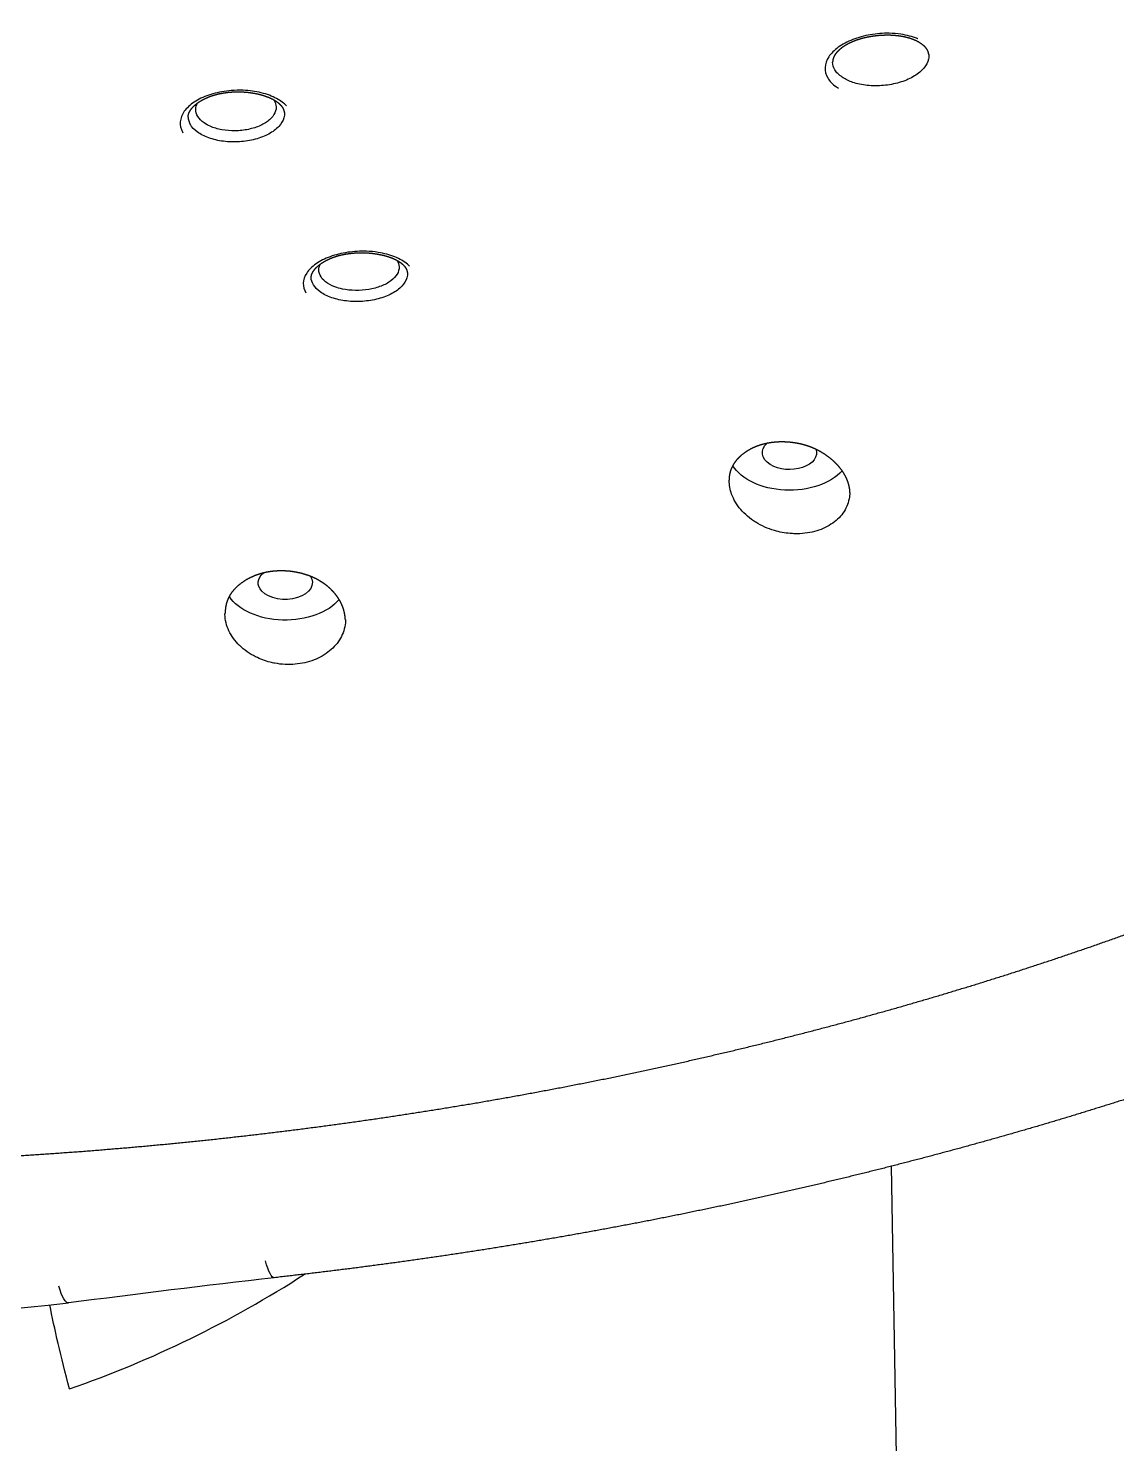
# Model space of a CAD drawing. Header units: millimetres. Extents: x 12827 to 13247, y 6457 to 7051.
# Drawn here: x 12959.072 to 12961.78, y 6710.631 to 6714.151 of the extents above; entities that cross this region are included whole.
import ezdxf

# ---------------------------------------------------------------- set-up
doc = ezdxf.new("R2010")
doc.units = ezdxf.units.MM
doc.header["$LTSCALE"] = 10
doc.layers.add('DWG', color=7, linetype='Continuous')
doc.layers.add('W', color=7, linetype='Continuous')

# ---------------------------------------------------------------- blocks, each defined once
blk = doc.blocks.new('A$C79601A18')
at = {"layer": 'W'}
blk.add_line((45.1122, 54.5699), (44.7732, 73.6191), dxfattribs=at)
for centre, radius, start, end in [((43.0618, 76.2311), 0.0391, 182.9148, 211.5163), ((47.4657, 36.7928), 36.7929, 96.59918, 97.40303), ((41.917, 80.3093), 7.0765, 263.46223, 276.55619)]:
    blk.add_arc(centre, radius, start, end, dxfattribs=at)
at = {"layer": 'W', "extrusion": (0, 0, -1)}
for centre, major_axis, ratio, start_param, end_param in [((44.5194, 75.3941), (0.0674, 0), 0.62163, 2.356194, 3.757945), ((44.5194, 75.3941), (0.0674, 0), 0.62163, 6.066468, 8.63938), ((44.5194, 75.3941), (-0.15, 0), 0.62163, 3.650521, 5.929742), ((43.2647, 75.071), (0.0674, 0), 0.62163, 2.617994, 3.769552), ((43.2647, 75.071), (0.0674, 0), 0.62163, 5.876421, 8.901179), ((43.2647, 75.071), (-0.15, 0), 0.62163, 3.611372, 5.900121), ((43.2153, 73.5407), (-0.022, 0.1988), 0.137311, 3.141593, 3.820027), ((42.701, 73.4778), (-0.0239, 0.1986), 0.149104, 3.141591, 3.821419), ((42.8485, 72.8484), (-0.1768, 0.5734), 0.094125, 5.129142, 5.577054)]:
    blk.add_ellipse(centre, major_axis=major_axis, ratio=ratio, start_param=start_param, end_param=end_param, dxfattribs=at)
at = {"layer": 'W'}
for points, degree in [([(49.5181, 78.0695), (49.5174, 78.0009), (49.5151, 77.9323), (49.5112, 77.8637), (49.5058, 77.7952), (49.4989, 77.7267), (49.4904, 77.6583), (49.4805, 77.5901), (49.469, 77.5219), (49.4559, 77.4539), (49.4414, 77.386), (49.4253, 77.3184), (49.4078, 77.2509), (49.3887, 77.1836), (49.3681, 77.1165), (49.3461, 77.0496), (49.3226, 76.983), (49.2976, 76.9167), (49.2711, 76.8506), (49.2432, 76.7849), (49.2138, 76.7194), (49.183, 76.6542), (49.1508, 76.5894), (49.1171, 76.5249), (49.082, 76.4608), (49.0456, 76.3971), (49.0077, 76.3337), (48.9685, 76.2707), (48.9279, 76.2082), (48.8859, 76.146), (48.8426, 76.0843), (48.7979, 76.023), (48.7519, 75.9622), (48.7046, 75.9018), (48.656, 75.8419), (48.6061, 75.7824), (48.5549, 75.7235), (48.5024, 75.665), (48.4487, 75.6071), (48.3937, 75.5497), (48.3375, 75.4928), (48.28, 75.4365), (48.2214, 75.3807), (48.1615, 75.3254), (48.1005, 75.2707), (48.0383, 75.2166), (47.9749, 75.1631), (47.9104, 75.1102), (47.8447, 75.0578), (47.7779, 75.0061), (47.71, 74.955), (47.641, 74.9045), (47.571, 74.8547), (47.4998, 74.8055), (47.4276, 74.7569), (47.3544, 74.709), (47.2801, 74.6618), (47.2048, 74.6152), (47.1285, 74.5694), (47.0513, 74.5242), (46.9731, 74.4797), (46.8939, 74.4359), (46.8137, 74.3928), (46.7327, 74.3504), (46.6507, 74.3088), (46.5679, 74.2679), (46.4842, 74.2277), (46.3996, 74.1883), (46.3142, 74.1496), (46.2279, 74.1117), (46.1408, 74.0746), (46.053, 74.0382), (45.9643, 74.0026), (45.8749, 73.9677), (45.7848, 73.9337), (45.6939, 73.9005), (45.6023, 73.868), (45.51, 73.8364), (45.4171, 73.8056), (45.3235, 73.7756), (45.2292, 73.7464), (45.1343, 73.718), (45.0388, 73.6905), (44.9427, 73.6638), (44.8461, 73.638), (44.7489, 73.613), (44.6511, 73.5888), (44.5529, 73.5655), (44.4542, 73.5431), (44.3549, 73.5215), (44.2552, 73.5008), (44.1551, 73.4809), (44.0546, 73.4619), (43.9536, 73.4438), (43.8523, 73.4266), (43.7506, 73.4103), (43.6486, 73.3948), (43.5462, 73.3803), (43.4435, 73.3666), (43.3406, 73.3538), (43.2373, 73.3419)], 1), ([(43.3346, 75.812), (43.3311, 75.8176), (43.3292, 75.8236), (43.3289, 75.8296)], 3), ([(42.7275, 73.0653), (42.9321, 73.1358), (43.1294, 73.2326), (43.3128, 73.3505)], 3)]:
    blk.add_open_spline(points, degree=degree, dxfattribs=at)
for points, degree, knots in [([(35.0181, 77.9285), (35.019, 77.8599), (35.0216, 77.7913), (35.026, 77.7227), (35.0321, 77.6542), (35.04, 77.5858), (35.0496, 77.5174), (35.061, 77.4492), (35.0741, 77.3811), (35.0889, 77.3131), (35.1054, 77.2453), (35.1237, 77.1777), (35.1437, 77.1103), (35.1654, 77.0431), (35.1888, 76.9761), (35.2139, 76.9094), (35.2408, 76.843), (35.2692, 76.7768), (35.2994, 76.711), (35.3313, 76.6454), (35.3648, 76.5802), (35.4001, 76.515), (35.4371, 76.4502), (35.4758, 76.3857), (35.5161, 76.3217), (35.558, 76.258), (35.6016, 76.1948), (35.6467, 76.1321), (35.6935, 76.0699), (35.7418, 76.0081), (35.7917, 75.9468), (35.8432, 75.886), (35.8962, 75.8258), (35.9507, 75.7661), (36.0067, 75.707), (36.0642, 75.6485), (36.1232, 75.5905), (36.1837, 75.5332), (36.2456, 75.4764), (36.309, 75.4203), (36.3738, 75.3649), (36.4403, 75.3098), (36.5082, 75.2554), (36.5776, 75.2017), (36.6482, 75.1487), (36.7203, 75.0964), (36.7936, 75.0448), (36.8683, 74.994), (36.9442, 74.944), (37.0215, 74.8947), (37.0999, 74.8462), (37.1796, 74.7985), (37.2605, 74.7516), (37.3426, 74.7055), (37.4259, 74.6603), (37.5103, 74.6159), (37.5959, 74.5723), (37.6825, 74.5296), (37.7702, 74.4878), (37.859, 74.4469), (37.9488, 74.4068), (38.0397, 74.3676), (38.1316, 74.3294), (38.2245, 74.2921), (38.3183, 74.2557), (38.413, 74.2202), (38.5086, 74.1857), (38.6051, 74.1522), (38.7025, 74.1196), (38.8006, 74.088), (38.8996, 74.0574), (38.9993, 74.0278), (39.0998, 73.9991), (39.201, 73.9715), (39.3029, 73.9449), (39.4054, 73.9193), (39.5086, 73.8948), (39.6125, 73.8713), (39.7169, 73.8488), (39.8218, 73.8274), (39.9273, 73.807), (40.0333, 73.7877), (40.1398, 73.7694), (40.2467, 73.7522), (40.3541, 73.7361), (40.4618, 73.721), (40.5699, 73.707), (40.6784, 73.6941), (40.7872, 73.6823), (40.8962, 73.6716), (41.0055, 73.6619), (41.1151, 73.6534), (41.2249, 73.6459), (41.3348, 73.6395), (41.4449, 73.6343), (41.5551, 73.6301), (41.6654, 73.627), (41.7758, 73.6251), (41.8862, 73.6242), (41.9966, 73.6244), (42.107, 73.6258), (42.2174, 73.6282), (42.3276, 73.6317), (42.4378, 73.6364), (42.5478, 73.6421), (42.6576, 73.6489), (42.7673, 73.6568), (42.8768, 73.6658), (42.986, 73.6759), (43.0949, 73.6871), (43.2035, 73.6994), (43.3118, 73.7128), (43.4198, 73.7272), (43.5274, 73.7427), (43.6345, 73.7593), (43.7412, 73.7769), (43.8475, 73.7956), (43.9532, 73.8154), (44.0585, 73.8362), (44.1632, 73.8581), (44.2673, 73.881), (44.3708, 73.9049), (44.4737, 73.9299), (44.576, 73.9559), (44.6776, 73.9829), (44.7784, 74.0109), (44.8786, 74.04), (44.978, 74.07), (45.0766, 74.101), (45.1744, 74.133), (45.2713, 74.166), (45.3675, 74.1999), (45.4627, 74.2348), (45.557, 74.2706), (45.6504, 74.3074), (45.7428, 74.3451), (45.8343, 74.3838), (45.9248, 74.4233), (46.0142, 74.4637), (46.1026, 74.5051), (46.1899, 74.5473), (46.2762, 74.5904), (46.3613, 74.6343), (46.4453, 74.6791), (46.5282, 74.7247), (46.6098, 74.7712), (46.6903, 74.8185), (46.7696, 74.8665), (46.8476, 74.9154), (46.9243, 74.965), (46.9998, 75.0155), (47.0739, 75.0666), (47.1468, 75.1185), (47.2183, 75.1712), (47.2885, 75.2245), (47.3572, 75.2786), (47.4246, 75.3333), (47.4906, 75.3887), (47.5551, 75.4448), (47.6183, 75.5015), (47.6799, 75.5588), (47.74, 75.6167), (47.7986, 75.6753), (47.8557, 75.7343), (47.9113, 75.794), (47.9654, 75.8542), (48.0179, 75.915), (48.0688, 75.9763), (48.1182, 76.0381), (48.166, 76.1004), (48.2121, 76.1632), (48.2567, 76.2265), (48.2997, 76.2902), (48.341, 76.3543), (48.3806, 76.4189), (48.4186, 76.4838), (48.4549, 76.5492), (48.4896, 76.6149), (48.5225, 76.681), (48.5538, 76.7474), (48.5833, 76.8141), (48.6061, 76.8686), (48.6277, 76.9233), (48.6482, 76.9781), (48.6675, 77.0331), (48.6857, 77.0883), (48.7027, 77.1436), (48.7185, 77.1991), (48.7332, 77.2547), (48.7468, 77.3104), (48.7591, 77.3663), (48.7703, 77.4222), (48.7803, 77.4782), (48.7892, 77.5343), (48.7969, 77.5905), (48.8034, 77.6468), (48.8087, 77.7031), (48.8128, 77.7594), (48.8158, 77.8158), (48.8175, 77.8721), (48.8181, 77.9285)], 1, [0, 0, 0.015855, 0.031709, 0.047563, 0.063418, 0.079272, 0.095127, 0.110981, 0.126836, 0.14269, 0.158545, 0.174399, 0.190254, 0.206108, 0.221963, 0.237817, 0.253672, 0.269526, 0.285381, 0.301235, 0.31709, 0.333037, 0.348984, 0.364931, 0.380878, 0.396825, 0.412772, 0.428719, 0.444666, 0.460614, 0.476561, 0.492508, 0.508455, 0.524402, 0.540349, 0.556296, 0.572243, 0.58819, 0.604137, 0.620084, 0.636031, 0.652062, 0.668092, 0.684122, 0.700152, 0.716182, 0.732212, 0.748243, 0.764273, 0.780303, 0.796333, 0.812363, 0.828393, 0.844424, 0.860454, 0.876484, 0.892514, 0.908544, 0.924575, 0.940605, 0.956635, 0.972677, 0.988719, 1.004762, 1.020804, 1.036846, 1.052889, 1.068931, 1.084973, 1.101016, 1.117058, 1.1331, 1.149143, 1.165185, 1.181227, 1.19727, 1.213312, 1.229354, 1.245397, 1.261439, 1.277481, 1.293519, 1.309557, 1.325594, 1.341632, 1.35767, 1.373707, 1.389745, 1.405783, 1.421821, 1.437858, 1.453896, 1.469934, 1.485971, 1.502009, 1.518047, 1.534084, 1.550122, 1.56616, 1.582198, 1.598235, 1.614271, 1.630306, 1.646342, 1.662377, 1.678413, 1.694448, 1.710484, 1.72652, 1.742555, 1.758591, 1.774626, 1.790662, 1.806697, 1.822733, 1.838768, 1.854804, 1.870839, 1.886875, 1.90291, 1.918946, 1.934984, 1.951023, 1.967061, 1.9831, 1.999138, 2.015177, 2.031215, 2.047254, 2.063293, 2.079331, 2.09537, 2.111408, 2.127447, 2.143485, 2.159524, 2.175562, 2.191601, 2.207639, 2.223678, 2.239716, 2.255759, 2.271801, 2.287844, 2.303886, 2.319929, 2.335971, 2.352014, 2.368056, 2.384098, 2.400141, 2.416183, 2.432226, 2.448268, 2.464311, 2.480353, 2.496396, 2.512438, 2.528481, 2.544523, 2.560566, 2.576588, 2.592611, 2.608634, 2.624656, 2.640679, 2.656702, 2.672724, 2.688747, 2.704769, 2.720792, 2.736815, 2.752837, 2.76886, 2.784883, 2.800905, 2.816928, 2.832951, 2.848973, 2.864996, 2.881019, 2.894047, 2.907076, 2.920105, 2.933133, 2.946162, 2.959191, 2.97222, 2.985248, 2.998277, 3.011306, 3.024334, 3.037363, 3.050392, 3.06342, 3.076449, 3.089478, 3.102507, 3.115535, 3.128564, 3.141593, 3.141593]), ([(44.8386, 76.4237), (44.8383, 76.4238), (44.8379, 76.424), (44.8376, 76.4241), (44.8255, 76.4291), (44.8115, 76.4328), (44.7967, 76.435), (44.7873, 76.4364), (44.7775, 76.4372), (44.7676, 76.4374), (44.7521, 76.4377), (44.736, 76.4365), (44.7206, 76.4339), (44.7053, 76.4313), (44.6902, 76.4271), (44.6767, 76.4219), (44.6633, 76.4166), (44.651, 76.41), (44.6409, 76.4027), (44.6309, 76.3954), (44.6227, 76.3871), (44.6172, 76.3786), (44.6116, 76.3701), (44.6085, 76.3611), (44.608, 76.3523), (44.6076, 76.3435), (44.6098, 76.3347), (44.6145, 76.3266), (44.6193, 76.3184), (44.6266, 76.3108), (44.636, 76.3043), (44.6377, 76.3032), (44.6394, 76.3021), (44.6412, 76.301)], 3, [0, 0, 0, 0, 0.002995, 0.002995, 0.002995, 0.117355, 0.117355, 0.117355, 0.18923, 0.18923, 0.18923, 0.302449, 0.302449, 0.302449, 0.415702, 0.415702, 0.415702, 0.528532, 0.528532, 0.528532, 0.641036, 0.641036, 0.641036, 0.753626, 0.753626, 0.753626, 0.866671, 0.866671, 0.866671, 0.98034, 0.98034, 0.98034, 1, 1, 1, 1]), ([(44.6276, 76.3652), (44.6278, 76.3691), (44.6285, 76.3732), (44.6299, 76.3775), (44.6317, 76.3814), (44.6341, 76.3854), (44.637, 76.3895), (44.6404, 76.3934), (44.6444, 76.3973), (44.649, 76.4012), (44.6541, 76.405), (44.6598, 76.4086), (44.6661, 76.4122), (44.673, 76.4155), (44.6802, 76.4186), (44.6879, 76.4214), (44.6957, 76.4239), (44.7039, 76.4261), (44.7123, 76.4281), (44.7208, 76.4297), (44.7306, 76.4312), (44.7405, 76.4323), (44.7505, 76.433), (44.7604, 76.4333), (44.771, 76.4332), (44.7813, 76.4325), (44.7915, 76.4314), (44.8012, 76.4299), (44.8088, 76.4283), (44.8161, 76.4264), (44.8229, 76.4242), (44.8293, 76.4217)], 1, [0, 0, 0.052261, 0.104522, 0.156783, 0.202388, 0.247992, 0.293597, 0.336848, 0.380099, 0.423349, 0.4666, 0.509851, 0.55395, 0.598048, 0.642147, 0.686246, 0.730048, 0.77385, 0.817653, 0.861455, 0.911219, 0.960982, 1.010745, 1.060508, 1.113676, 1.166845, 1.220013, 1.273181, 1.316181, 1.359181, 1.402181, 1.445181, 1.445181]), ([(44.8293, 76.4217), (44.8354, 76.4189), (44.841, 76.416), (44.8459, 76.4128), (44.8503, 76.4095), (44.8541, 76.4062), (44.8572, 76.4028), (44.8598, 76.3994), (44.8618, 76.3961), (44.8634, 76.3926), (44.8645, 76.3891), (44.8651, 76.3856)], 1, [0, 0, 0.0442437, 0.0884874, 0.1327311, 0.1769748, 0.2213874, 0.2658001, 0.3102127, 0.3546253, 0.4035807, 0.4525362, 0.5014916, 0.5014916]), ([(44.8663, 76.3857), (44.8667, 76.3815), (44.8665, 76.3773), (44.8655, 76.3731), (44.8639, 76.3655), (44.8599, 76.3579), (44.8539, 76.3508), (44.848, 76.3437), (44.8399, 76.337), (44.8303, 76.3312), (44.8207, 76.3253), (44.8093, 76.3203), (44.7972, 76.3164), (44.785, 76.3124), (44.7717, 76.3096), (44.7583, 76.3081), (44.7449, 76.3065), (44.731, 76.3063), (44.718, 76.3073), (44.7048, 76.3083), (44.6921, 76.3107), (44.6808, 76.3142), (44.6712, 76.3172), (44.6624, 76.321), (44.655, 76.3255)], 3, [0.2445796, 0.2445796, 0.2445796, 0.2445796, 0.3008906, 0.3008906, 0.3008906, 0.4023002, 0.4023002, 0.4023002, 0.5036926, 0.5036926, 0.5036926, 0.6053514, 0.6053514, 0.6053514, 0.707448, 0.707448, 0.707448, 0.8099631, 0.8099631, 0.8099631, 0.9126912, 0.9126912, 0.9126912, 1, 1, 1, 1]), ([(44.655, 76.3255), (44.6535, 76.3264), (44.652, 76.3273), (44.6506, 76.3283), (44.6425, 76.3337), (44.6362, 76.34), (44.6322, 76.3468), (44.6287, 76.3526), (44.6268, 76.3589), (44.6266, 76.3652)], 3, [0, 0, 0, 0, 0.0196809, 0.0196809, 0.0196809, 0.1334514, 0.1334514, 0.1334514, 0.2302244, 0.2302244, 0.2302244, 0.2302244]), ([(43.268, 76.2566), (43.2616, 76.2634), (43.2531, 76.2697), (43.2432, 76.2751), (43.2322, 76.281), (43.219, 76.2859), (43.2049, 76.2894), (43.1907, 76.2929), (43.1752, 76.295), (43.1596, 76.2956), (43.1498, 76.2959), (43.1398, 76.2957), (43.13, 76.2949), (43.1145, 76.2937), (43.099, 76.291), (43.0848, 76.2869), (43.0706, 76.2829), (43.0573, 76.2775), (43.0461, 76.2712), (43.0349, 76.2648), (43.0254, 76.2574), (43.0183, 76.2494), (43.0113, 76.2415), (43.0066, 76.2328), (43.0045, 76.2241), (43.0025, 76.2154), (43.0031, 76.2064), (43.0063, 76.198), (43.0073, 76.1953), (43.0085, 76.1927), (43.01, 76.1902)], 3, [0, 0, 0, 0, 0.102164, 0.102164, 0.102164, 0.216108, 0.216108, 0.216108, 0.329763, 0.329763, 0.329763, 0.400316, 0.400316, 0.400316, 0.513008, 0.513008, 0.513008, 0.625699, 0.625699, 0.625699, 0.738411, 0.738411, 0.738411, 0.851414, 0.851414, 0.851414, 0.964851, 0.964851, 0.964851, 1, 1, 1, 1]), ([(43.0231, 76.2291), (43.0233, 76.2327), (43.0242, 76.2365), (43.0257, 76.2407), (43.0276, 76.2442), (43.0299, 76.2478), (43.0328, 76.2515), (43.037, 76.2561), (43.0421, 76.2606), (43.0479, 76.2651), (43.0544, 76.2693), (43.0612, 76.2731), (43.0687, 76.2767), (43.0766, 76.28), (43.0851, 76.2829), (43.0934, 76.2853), (43.102, 76.2873), (43.1109, 76.289), (43.12, 76.2903), (43.1288, 76.2912), (43.1378, 76.2917), (43.1468, 76.2919), (43.1557, 76.2917), (43.1654, 76.2912), (43.175, 76.2902), (43.1843, 76.2889), (43.1934, 76.2872), (43.2027, 76.285), (43.2117, 76.2824), (43.2201, 76.2794), (43.2279, 76.2762), (43.2347, 76.2728), (43.2408, 76.2691), (43.2461, 76.2654), (43.2507, 76.2615), (43.2527, 76.2595)], 1, [0, 0, 0.053749, 0.107498, 0.161248, 0.204208, 0.247169, 0.290129, 0.342609, 0.395089, 0.44757, 0.50005, 0.549593, 0.599136, 0.648678, 0.698221, 0.744467, 0.790713, 0.836958, 0.883204, 0.927894, 0.972583, 1.017273, 1.061962, 1.111044, 1.160125, 1.209207, 1.258288, 1.310681, 1.363073, 1.415466, 1.467858, 1.517518, 1.567177, 1.616836, 1.666496, 1.693164, 1.693164]), ([(43.2361, 76.272), (43.2389, 76.2676), (43.2408, 76.263), (43.2416, 76.2583), (43.2426, 76.2521), (43.2417, 76.2457), (43.239, 76.2396), (43.2363, 76.2335), (43.2317, 76.2275), (43.2255, 76.2222), (43.2194, 76.2168), (43.2116, 76.212), (43.2028, 76.2079), (43.1939, 76.2039), (43.1838, 76.2007), (43.1732, 76.1985), (43.1625, 76.1962), (43.1512, 76.195), (43.14, 76.1948), (43.1288, 76.1947), (43.1175, 76.1956), (43.107, 76.1975), (43.0965, 76.1994), (43.0866, 76.2024), (43.078, 76.2061), (43.0725, 76.2085), (43.0676, 76.2113), (43.0632, 76.2143), (43.0563, 76.219), (43.0508, 76.2246), (43.0473, 76.2304), (43.0437, 76.2362), (43.0419, 76.2425), (43.0421, 76.2488), (43.0422, 76.2538), (43.0436, 76.2589), (43.0462, 76.2638)], 3, [0.0970103, 0.0970103, 0.0970103, 0.0970103, 0.1376426, 0.1376426, 0.1376426, 0.1912997, 0.1912997, 0.1912997, 0.2448133, 0.2448133, 0.2448133, 0.2982297, 0.2982297, 0.2982297, 0.3516824, 0.3516824, 0.3516824, 0.4052902, 0.4052902, 0.4052902, 0.4590487, 0.4590487, 0.4590487, 0.512799, 0.512799, 0.512799, 0.5466145, 0.5466145, 0.5466145, 0.60062, 0.60062, 0.60062, 0.6544705, 0.6544705, 0.6544705, 0.697815, 0.697815, 0.697815, 0.697815]), ([(43.2626, 76.2404), (43.2629, 76.236), (43.2625, 76.2315), (43.2613, 76.2271), (43.2592, 76.2196), (43.2548, 76.2122), (43.2485, 76.2054), (43.2421, 76.1986), (43.2336, 76.1923), (43.2237, 76.1869), (43.2138, 76.1816), (43.2022, 76.1771), (43.1899, 76.1739), (43.1776, 76.1706), (43.1642, 76.1685), (43.1508, 76.1676), (43.1375, 76.1667), (43.1238, 76.1671), (43.1109, 76.1688), (43.098, 76.1704), (43.0855, 76.1733), (43.0745, 76.1773), (43.0634, 76.1813), (43.0535, 76.1864), (43.0457, 76.1922), (43.0382, 76.1977), (43.0324, 76.204), (43.0285, 76.2106)], 3, [0.1295336, 0.1295336, 0.1295336, 0.1295336, 0.1899956, 0.1899956, 0.1899956, 0.292438, 0.292438, 0.292438, 0.3945875, 0.3945875, 0.3945875, 0.4964313, 0.4964313, 0.4964313, 0.5980893, 0.5980893, 0.5980893, 0.6997597, 0.6997597, 0.6997597, 0.8016345, 0.8016345, 0.8016345, 0.9038188, 0.9038188, 0.9038188, 1, 1, 1, 1]), ([(43.2527, 76.2595), (43.2557, 76.256), (43.258, 76.2527), (43.2597, 76.2494), (43.2609, 76.2463), (43.2617, 76.2433), (43.262, 76.2404)], 1, [0, 0, 0.0445629, 0.0891259, 0.1336888, 0.1782518, 0.2218844, 0.265517, 0.265517]), ([(43.5742, 75.8578), (43.5725, 75.8596), (43.5707, 75.8613), (43.5687, 75.863), (43.5604, 75.87), (43.5496, 75.8763), (43.5373, 75.8812), (43.525, 75.8862), (43.5108, 75.8901), (43.4959, 75.8924), (43.4865, 75.8939), (43.4767, 75.8948), (43.4669, 75.8952), (43.4514, 75.8957), (43.4354, 75.8948), (43.4201, 75.8926), (43.4048, 75.8903), (43.3899, 75.8866), (43.3766, 75.8817), (43.3633, 75.8768), (43.3512, 75.8707), (43.3414, 75.8639), (43.3315, 75.857), (43.3235, 75.8491), (43.3182, 75.841), (43.3128, 75.8328), (43.3099, 75.8241), (43.3096, 75.8156), (43.3094, 75.8074), (43.3117, 75.7991), (43.3163, 75.7914)], 3, [0, 0, 0, 0, 0.026905, 0.026905, 0.026905, 0.141276, 0.141276, 0.141276, 0.255473, 0.255473, 0.255473, 0.326777, 0.326777, 0.326777, 0.439406, 0.439406, 0.439406, 0.552051, 0.552051, 0.552051, 0.664531, 0.664531, 0.664531, 0.777183, 0.777183, 0.777183, 0.890347, 0.890347, 0.890347, 1, 1, 1, 1]), ([(43.3293, 75.8297), (43.3295, 75.8332), (43.3304, 75.837), (43.3321, 75.8411), (43.3339, 75.8445), (43.3363, 75.848), (43.3391, 75.8516), (43.3434, 75.8561), (43.3484, 75.8605), (43.3542, 75.8649), (43.3607, 75.869), (43.3675, 75.8728), (43.375, 75.8764), (43.383, 75.8797), (43.3915, 75.8826), (43.3998, 75.885), (43.4084, 75.887), (43.4173, 75.8886), (43.4263, 75.8899), (43.435, 75.8908), (43.4439, 75.8914), (43.4527, 75.8916), (43.4615, 75.8915), (43.4713, 75.891), (43.4809, 75.8902), (43.4902, 75.8889), (43.4994, 75.8873), (43.5088, 75.8852), (43.5179, 75.8827), (43.5264, 75.8799), (43.5343, 75.8767), (43.5411, 75.8734), (43.5472, 75.8699), (43.5526, 75.8662), (43.5571, 75.8625), (43.559, 75.8606)], 1, [0, 0, 0.05596, 0.11192, 0.167881, 0.21035, 0.25282, 0.295289, 0.347408, 0.399527, 0.451646, 0.503765, 0.553612, 0.603458, 0.653305, 0.703152, 0.749201, 0.79525, 0.841298, 0.887347, 0.931458, 0.975569, 1.01968, 1.063791, 1.113008, 1.162225, 1.211442, 1.260659, 1.313625, 1.366591, 1.419557, 1.472522, 1.522531, 1.57254, 1.622548, 1.672557, 1.697818, 1.697818]), ([(43.5687, 75.8427), (43.5691, 75.8383), (43.5687, 75.8338), (43.5674, 75.8294), (43.5654, 75.8221), (43.561, 75.8148), (43.5546, 75.8081), (43.5483, 75.8014), (43.5398, 75.7952), (43.5299, 75.79), (43.52, 75.7847), (43.5084, 75.7803), (43.4961, 75.777), (43.4838, 75.7737), (43.4704, 75.7715), (43.4571, 75.7706), (43.4437, 75.7697), (43.4301, 75.77), (43.4172, 75.7715), (43.4043, 75.773), (43.3918, 75.7758), (43.3808, 75.7796), (43.3697, 75.7834), (43.3598, 75.7883), (43.3519, 75.794), (43.3444, 75.7993), (43.3385, 75.8055), (43.3346, 75.812)], 3, [0.1284726, 0.1284726, 0.1284726, 0.1284726, 0.1900369, 0.1900369, 0.1900369, 0.292552, 0.292552, 0.292552, 0.3946486, 0.3946486, 0.3946486, 0.4963074, 0.4963074, 0.4963074, 0.5976998, 0.5976998, 0.5976998, 0.6991094, 0.6991094, 0.6991094, 0.8008108, 0.8008108, 0.8008108, 0.9029542, 0.9029542, 0.9029542, 1, 1, 1, 1]), ([(43.5429, 75.8724), (43.5461, 75.8673), (43.5478, 75.8619), (43.548, 75.8565), (43.5482, 75.8504), (43.5465, 75.8442), (43.543, 75.8383), (43.5396, 75.8324), (43.5343, 75.8267), (43.5275, 75.8217), (43.5208, 75.8166), (43.5124, 75.8121), (43.5031, 75.8085), (43.4938, 75.8048), (43.4833, 75.802), (43.4725, 75.8002), (43.4617, 75.7983), (43.4502, 75.7975), (43.4391, 75.7977), (43.428, 75.7979), (43.4169, 75.7991), (43.4068, 75.8013), (43.4003, 75.8027), (43.394, 75.8045), (43.3883, 75.8066), (43.3793, 75.81), (43.3713, 75.8144), (43.365, 75.8193), (43.3588, 75.8241), (43.3541, 75.8297), (43.3513, 75.8356), (43.3485, 75.8414), (43.3475, 75.8476), (43.3485, 75.8537), (43.3489, 75.8567), (43.3499, 75.8598), (43.3513, 75.8628)], 3, [0.1442172, 0.1442172, 0.1442172, 0.1442172, 0.1922801, 0.1922801, 0.1922801, 0.2459117, 0.2459117, 0.2459117, 0.299293, 0.299293, 0.299293, 0.3525731, 0.3525731, 0.3525731, 0.4059453, 0.4059453, 0.4059453, 0.4594923, 0.4594923, 0.4594923, 0.5130282, 0.5130282, 0.5130282, 0.5470331, 0.5470331, 0.5470331, 0.6012098, 0.6012098, 0.6012098, 0.6552978, 0.6552978, 0.6552978, 0.7091384, 0.7091384, 0.7091384, 0.7357767, 0.7357767, 0.7357767, 0.7357767]), ([(43.559, 75.8606), (43.5619, 75.8574), (43.5642, 75.8542), (43.5659, 75.8511), (43.5671, 75.8482), (43.5678, 75.8454), (43.5681, 75.8427)], 1, [0, 0, 0.044257, 0.088514, 0.1327711, 0.1770281, 0.2206109, 0.2641937, 0.2641937]), ([(44.3699, 75.3255), (44.3701, 75.3327), (44.371, 75.3398), (44.3726, 75.3467), (44.3749, 75.3535), (44.3779, 75.3602), (44.3814, 75.3665), (44.3855, 75.3726), (44.3903, 75.3785), (44.3956, 75.3841), (44.4015, 75.3895), (44.408, 75.3946), (44.415, 75.3993), (44.4226, 75.4037), (44.4306, 75.4077), (44.4391, 75.4112), (44.4472, 75.4139), (44.4557, 75.4163), (44.4645, 75.4183), (44.4734, 75.4198), (44.4825, 75.4209), (44.4939, 75.4216), (44.5055, 75.4217), (44.5172, 75.4211), (44.5288, 75.4198), (44.5407, 75.4178), (44.5525, 75.4151), (44.564, 75.4117), (44.5751, 75.4076), (44.5853, 75.4031), (44.595, 75.398), (44.6043, 75.3925), (44.6131, 75.3865), (44.6218, 75.3797), (44.6299, 75.3725), (44.6374, 75.365), (44.6441, 75.3572), (44.6494, 75.3501), (44.6542, 75.3428), (44.6583, 75.3354), (44.6618, 75.3279), (44.6646, 75.3204), (44.6669, 75.3121), (44.6684, 75.3038), (44.669, 75.2955)], 1, [0, 0, 0.05304, 0.10608, 0.15912, 0.21216, 0.2652, 0.316478, 0.367756, 0.419034, 0.470312, 0.52159, 0.573197, 0.624804, 0.676411, 0.728018, 0.779625, 0.827066, 0.874507, 0.921948, 0.969389, 1.016831, 1.075151, 1.133472, 1.191793, 1.250113, 1.310266, 1.370418, 1.430571, 1.490724, 1.547954, 1.605185, 1.662416, 1.719646, 1.7807, 1.841754, 1.902808, 1.963862, 2.018392, 2.072922, 2.127453, 2.181983, 2.236513, 2.297516, 2.358519, 2.419522, 2.419522]), ([(44.5208, 75.1931), (44.5077, 75.1942), (44.4946, 75.1967), (44.4821, 75.2004), (44.4654, 75.2052), (44.4494, 75.2124), (44.4353, 75.2212), (44.4352, 75.2212), (44.4351, 75.2213), (44.4351, 75.2213), (44.4208, 75.2302), (44.4081, 75.241), (44.3981, 75.2529), (44.3881, 75.2646), (44.3804, 75.2776), (44.3755, 75.2909), (44.3714, 75.3022), (44.3694, 75.314), (44.3694, 75.3256)], 3, [0, 0, 0, 0, 0.0411712, 0.0411712, 0.0411712, 0.0961094, 0.0961094, 0.0961094, 0.0964277, 0.0964277, 0.0964277, 0.1520651, 0.1520651, 0.1520651, 0.2072161, 0.2072161, 0.2072161, 0.2543101, 0.2543101, 0.2543101, 0.2543101]), ([(44.6694, 75.2955), (44.6694, 75.29), (44.6688, 75.2844), (44.6677, 75.2791), (44.6652, 75.2666), (44.66, 75.2546), (44.6524, 75.2439), (44.6448, 75.2333), (44.6346, 75.2237), (44.6227, 75.216), (44.6107, 75.2082), (44.5966, 75.2021), (44.5816, 75.1981), (44.5663, 75.1941), (44.5496, 75.1922), (44.533, 75.1925), (44.5289, 75.1926), (44.5248, 75.1928), (44.5208, 75.1931)], 3, [0.7548976, 0.7548976, 0.7548976, 0.7548976, 0.7776757, 0.7776757, 0.7776757, 0.8301527, 0.8301527, 0.8301527, 0.8820986, 0.8820986, 0.8820986, 0.9342358, 0.9342358, 0.9342358, 0.9872414, 0.9872414, 0.9872414, 1, 1, 1, 1]), ([(43.1161, 74.9941), (43.1162, 75.0024), (43.1171, 75.0106), (43.1188, 75.0187), (43.1213, 75.0267), (43.1247, 75.0344), (43.1286, 75.0415), (43.1334, 75.0484), (43.1388, 75.055), (43.145, 75.0613), (43.1518, 75.0673), (43.1599, 75.0733), (43.1687, 75.0789), (43.1782, 75.084), (43.1882, 75.0885), (43.1966, 75.0916), (43.2055, 75.0944), (43.2146, 75.0967), (43.2239, 75.0985), (43.2333, 75.0998), (43.2448, 75.1007), (43.2564, 75.101), (43.268, 75.1006), (43.2796, 75.0995), (43.2913, 75.0976), (43.3029, 75.0951), (43.3141, 75.0919), (43.325, 75.0882), (43.3337, 75.0846), (43.342, 75.0806), (43.3499, 75.0762), (43.3575, 75.0715), (43.3646, 75.0664), (43.3722, 75.0601), (43.3793, 75.0534), (43.3858, 75.0464), (43.3915, 75.0391), (43.3973, 75.0306), (43.4022, 75.0218), (43.4062, 75.013), (43.4093, 75.004), (43.4114, 74.9958), (43.4127, 74.9876), (43.4133, 74.9794)], 1, [0, 0, 0.058783, 0.117567, 0.17635, 0.235134, 0.293917, 0.349056, 0.404194, 0.459332, 0.51447, 0.569609, 0.629639, 0.68967, 0.7497, 0.809731, 0.858392, 0.907053, 0.955714, 1.004375, 1.053036, 1.111063, 1.16909, 1.227116, 1.285143, 1.344259, 1.403375, 1.46249, 1.521606, 1.569851, 1.618096, 1.666341, 1.714586, 1.76283, 1.819279, 1.875727, 1.932175, 1.988623, 2.052969, 2.117314, 2.181659, 2.246005, 2.30502, 2.364035, 2.423051, 2.423051]), ([(43.2271, 74.873), (43.2145, 74.8762), (43.2022, 74.8808), (43.191, 74.8864), (43.176, 74.8938), (43.1624, 74.9034), (43.1513, 74.9142), (43.1512, 74.9143), (43.1511, 74.9144), (43.1511, 74.9144), (43.1398, 74.9254), (43.1308, 74.938), (43.1246, 74.9512), (43.1185, 74.9642), (43.1151, 74.9781), (43.1147, 74.9918), (43.1147, 74.9926), (43.1147, 74.9934), (43.1147, 74.9941)], 3, [0, 0, 0, 0, 0.0411712, 0.0411712, 0.0411712, 0.0961094, 0.0961094, 0.0961094, 0.0964277, 0.0964277, 0.0964277, 0.1520651, 0.1520651, 0.1520651, 0.2072161, 0.2072161, 0.2072161, 0.2102526, 0.2102526, 0.2102526, 0.2102526]), ([(43.4147, 74.9794), (43.4146, 74.9765), (43.4145, 74.9736), (43.4142, 74.9707), (43.4129, 74.9576), (43.4087, 74.9445), (43.402, 74.9326), (43.3955, 74.9209), (43.3862, 74.91), (43.3751, 74.9009), (43.364, 74.8918), (43.3507, 74.8841), (43.3363, 74.8786), (43.3218, 74.873), (43.3057, 74.8693), (43.2894, 74.8679), (43.2728, 74.8665), (43.2556, 74.8673), (43.2391, 74.8704), (43.2351, 74.8711), (43.2311, 74.872), (43.2271, 74.873)], 3, [0.712395, 0.712395, 0.712395, 0.712395, 0.7241526, 0.7241526, 0.7241526, 0.7776757, 0.7776757, 0.7776757, 0.8301527, 0.8301527, 0.8301527, 0.8820986, 0.8820986, 0.8820986, 0.9342358, 0.9342358, 0.9342358, 0.9872414, 0.9872414, 0.9872414, 1, 1, 1, 1])]:
    blk.add_open_spline(points, degree=degree, knots=knots, dxfattribs=at)

msp = doc.modelspace()

# ---------------------------------------------------------------- block references
at = {"layer": 'DWG'}
msp.add_blockref('A$C79601A18', (12916.44665, 6637.70164), dxfattribs=at)

doc.saveas('drawing.dxf')
